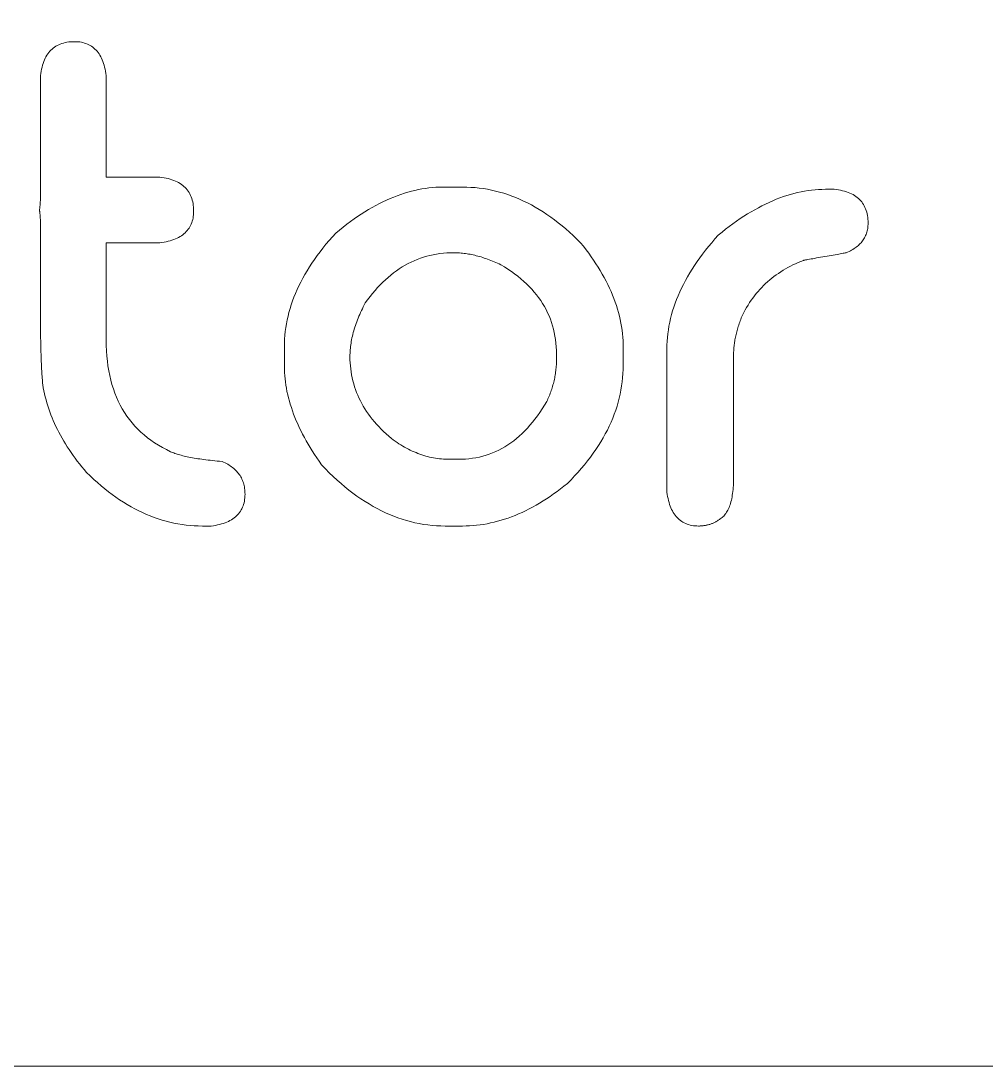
# Model space of a CAD drawing. Header units: metres. Extents: x -2538 to 7610, y -1082 to -498.
# Drawn here: x 6260.56 to 6284.7, y -1081.87 to -1055.73 of the extents above; entities that cross this region are included whole.
import ezdxf

# ---------------------------------------------------------------- set-up
doc = ezdxf.new("R2010")
doc.units = ezdxf.units.M
doc.linetypes.add('AUSGEZOGEN', pattern=[0])
doc.layers.add('Standard', color=7, linetype='AUSGEZOGEN', lineweight=25)

msp = doc.modelspace()

# ---------------------------------------------------------------- linework, layer by layer
at = {"layer": 'Standard', "color": 7, "linetype": 'AUSGEZOGEN', "lineweight": 13}
for points in [[(5769.257, -1081.873), (6331.257, -1081.873), (6331.257, -519.873), (5769.257, -519.873), (5769.257, -1081.873)], [(6261.897, -1056.254), (6261.942, -1056.255), (6261.986, -1056.258), (6262.028, -1056.262), (6262.069, -1056.269), (6262.109, -1056.277), (6262.148, -1056.288), (6262.185, -1056.3), (6262.221, -1056.314), (6262.256, -1056.33), (6262.289, -1056.348), (6262.321, -1056.368), (6262.352, -1056.39), (6262.382, -1056.413), (6262.41, -1056.439), (6262.437, -1056.466), (6262.463, -1056.495), (6262.488, -1056.526), (6262.511, -1056.559), (6262.533, -1056.594), (6262.553, -1056.631), (6262.573, -1056.669), (6262.591, -1056.71), (6262.608, -1056.752), (6262.623, -1056.797), (6262.638, -1056.843), (6262.651, -1056.891), (6262.663, -1056.941), (6262.673, -1056.992), (6262.682, -1057.046), (6262.69, -1057.102), (6262.69, -1057.11), (6262.69, -1057.134), (6262.69, -1057.173), (6262.69, -1057.225), (6262.69, -1057.29), (6262.69, -1057.366), (6262.69, -1057.452), (6262.69, -1057.548), (6262.69, -1057.651), (6262.69, -1057.761), (6262.69, -1057.877), (6262.69, -1057.997), (6262.69, -1058.12), (6262.69, -1058.246), (6262.69, -1058.373), (6262.69, -1058.5), (6262.69, -1058.626), (6262.69, -1058.749), (6262.69, -1058.87), (6262.69, -1058.985), (6262.69, -1059.095), (6262.69, -1059.199), (6262.69, -1059.294), (6262.69, -1059.38), (6262.69, -1059.456), (6262.69, -1059.521), (6262.69, -1059.573), (6262.69, -1059.612), (6262.69, -1059.636), (6262.69, -1059.645), (6262.695, -1059.645), (6262.707, -1059.645), (6262.728, -1059.645), (6262.755, -1059.645), (6262.789, -1059.645), (6262.83, -1059.645), (6262.875, -1059.645), (6262.925, -1059.645), (6262.98, -1059.645), (6263.038, -1059.645), (6263.098, -1059.645), (6263.162, -1059.645), (6263.227, -1059.645), (6263.293, -1059.645), (6263.36, -1059.645), (6263.427, -1059.645), (6263.493, -1059.645), (6263.558, -1059.645), (6263.622, -1059.645), (6263.683, -1059.645), (6263.741, -1059.645), (6263.795, -1059.645), (6263.845, -1059.645), (6263.891, -1059.645), (6263.931, -1059.645), (6263.965, -1059.645), (6263.992, -1059.645), (6264.013, -1059.645), (6264.026, -1059.645), (6264.03, -1059.645), (6264.086, -1059.651), (6264.139, -1059.659), (6264.191, -1059.669), (6264.241, -1059.68), (6264.289, -1059.693), (6264.335, -1059.707), (6264.379, -1059.722), (6264.422, -1059.74), (6264.462, -1059.758), (6264.501, -1059.778), (6264.538, -1059.8), (6264.572, -1059.823), (6264.605, -1059.847), (6264.636, -1059.873), (6264.666, -1059.901), (6264.693, -1059.93), (6264.718, -1059.96), (6264.742, -1059.992), (6264.764, -1060.026), (6264.783, -1060.061), (6264.801, -1060.097), (6264.817, -1060.135), (6264.831, -1060.175), (6264.844, -1060.215), (6264.854, -1060.258), (6264.863, -1060.302), (6264.869, -1060.347), (6264.874, -1060.394), (6264.877, -1060.442), (6264.878, -1060.492), (6264.877, -1060.537), (6264.874, -1060.581), (6264.869, -1060.623), (6264.863, -1060.664), (6264.854, -1060.704), (6264.844, -1060.743), (6264.831, -1060.78), (6264.817, -1060.816), (6264.801, -1060.851), (6264.783, -1060.884), (6264.764, -1060.916), (6264.742, -1060.947), (6264.718, -1060.977), (6264.693, -1061.005), (6264.666, -1061.032), (6264.636, -1061.058), (6264.605, -1061.083), (6264.572, -1061.106), (6264.538, -1061.128), (6264.501, -1061.149), (6264.462, -1061.168), (6264.422, -1061.186), (6264.379, -1061.203), (6264.335, -1061.219), (6264.289, -1061.233), (6264.241, -1061.246), (6264.191, -1061.258), (6264.139, -1061.268), (6264.086, -1061.277), (6264.03, -1061.285), (6264.026, -1061.285), (6264.013, -1061.285), (6263.992, -1061.285), (6263.965, -1061.285), (6263.931, -1061.285), (6263.891, -1061.285), (6263.845, -1061.285), (6263.795, -1061.285), (6263.741, -1061.285), (6263.683, -1061.285), (6263.622, -1061.285), (6263.558, -1061.285), (6263.493, -1061.285), (6263.427, -1061.285), (6263.36, -1061.285), (6263.293, -1061.285), (6263.227, -1061.285), (6263.162, -1061.285), (6263.098, -1061.285), (6263.038, -1061.285), (6262.98, -1061.285), (6262.925, -1061.285), (6262.875, -1061.285), (6262.83, -1061.285), (6262.789, -1061.285), (6262.755, -1061.285), (6262.728, -1061.285), (6262.707, -1061.285), (6262.695, -1061.285), (6262.69, -1061.285), (6262.69, -1061.293), (6262.69, -1061.316), (6262.69, -1061.353), (6262.69, -1061.403), (6262.69, -1061.465), (6262.69, -1061.538), (6262.69, -1061.621), (6262.69, -1061.712), (6262.69, -1061.811), (6262.69, -1061.916), (6262.69, -1062.027), (6262.69, -1062.142), (6262.69, -1062.26), (6262.69, -1062.38), (6262.69, -1062.502), (6262.69, -1062.623), (6262.69, -1062.744), (6262.69, -1062.862), (6262.69, -1062.977), (6262.69, -1063.088), (6262.69, -1063.193), (6262.69, -1063.292), (6262.69, -1063.383), (6262.69, -1063.466), (6262.69, -1063.539), (6262.69, -1063.601), (6262.69, -1063.651), (6262.69, -1063.688), (6262.69, -1063.711), (6262.69, -1063.719), (6262.692, -1063.854), (6262.697, -1063.986), (6262.706, -1064.115), (6262.719, -1064.241), (6262.735, -1064.364), (6262.755, -1064.484), (6262.778, -1064.602), (6262.805, -1064.717), (6262.835, -1064.828), (6262.869, -1064.937), (6262.907, -1065.043), (6262.948, -1065.146), (6262.993, -1065.246), (6263.041, -1065.344), (6263.093, -1065.438), (6263.149, -1065.53), (6263.208, -1065.618), (6263.271, -1065.704), (6263.337, -1065.787), (6263.407, -1065.867), (6263.481, -1065.944), (6263.558, -1066.018), (6263.638, -1066.089), (6263.723, -1066.158), (6263.81, -1066.223), (6263.902, -1066.286), (6263.997, -1066.346), (6264.095, -1066.403), (6264.198, -1066.457), (6264.303, -1066.508), (6264.328, -1066.519), (6264.353, -1066.529), (6264.38, -1066.54), (6264.408, -1066.55), (6264.438, -1066.56), (6264.469, -1066.57), (6264.501, -1066.58), (6264.534, -1066.59), (6264.568, -1066.599), (6264.604, -1066.608), (6264.641, -1066.617), (6264.68, -1066.626), (6264.719, -1066.635), (6264.76, -1066.643), (6264.802, -1066.651), (6264.846, -1066.66), (6264.891, -1066.667), (6264.937, -1066.675), (6264.984, -1066.683), (6265.033, -1066.69), (6265.083, -1066.697), (6265.134, -1066.704), (6265.186, -1066.711), (6265.24, -1066.718), (6265.295, -1066.724), (6265.351, -1066.731), (6265.408, -1066.737), (6265.467, -1066.743), (6265.527, -1066.748), (6265.589, -1066.754), (6265.626, -1066.77), (6265.663, -1066.787), (6265.698, -1066.805), (6265.732, -1066.824), (6265.764, -1066.843), (6265.795, -1066.863), (6265.825, -1066.884), (6265.854, -1066.906), (6265.881, -1066.928), (6265.908, -1066.952), (6265.932, -1066.975), (6265.956, -1067), (6265.978, -1067.026), (6265.999, -1067.052), (6266.019, -1067.079), (6266.038, -1067.106), (6266.055, -1067.135), (6266.071, -1067.164), (6266.086, -1067.194), (6266.099, -1067.225), (6266.111, -1067.256), (6266.122, -1067.289), (6266.132, -1067.322), (6266.14, -1067.356), (6266.147, -1067.39), (6266.153, -1067.425), (6266.157, -1067.462), (6266.16, -1067.498), (6266.162, -1067.536), (6266.163, -1067.574), (6266.162, -1067.619), (6266.159, -1067.663), (6266.154, -1067.705), (6266.148, -1067.746), (6266.139, -1067.786), (6266.129, -1067.825), (6266.117, -1067.862), (6266.103, -1067.898), (6266.086, -1067.933), (6266.069, -1067.966), (6266.049, -1067.998), (6266.027, -1068.029), (6266.004, -1068.059), (6265.978, -1068.087), (6265.951, -1068.114), (6265.922, -1068.14), (6265.891, -1068.165), (6265.858, -1068.188), (6265.823, -1068.21), (6265.786, -1068.231), (6265.747, -1068.25), (6265.707, -1068.268), (6265.665, -1068.285), (6265.62, -1068.301), (6265.574, -1068.315), (6265.526, -1068.328), (6265.476, -1068.34), (6265.424, -1068.35), (6265.371, -1068.359), (6265.315, -1068.367), (6265.314, -1068.367), (6265.312, -1068.367), (6265.309, -1068.367), (6265.305, -1068.367), (6265.299, -1068.367), (6265.292, -1068.367), (6265.285, -1068.367), (6265.277, -1068.367), (6265.268, -1068.367), (6265.258, -1068.367), (6265.249, -1068.367), (6265.238, -1068.367), (6265.228, -1068.367), (6265.217, -1068.367), (6265.206, -1068.367), (6265.195, -1068.367), (6265.184, -1068.367), (6265.173, -1068.367), (6265.163, -1068.367), (6265.153, -1068.367), (6265.144, -1068.367), (6265.135, -1068.367), (6265.127, -1068.367), (6265.119, -1068.367), (6265.113, -1068.367), (6265.107, -1068.367), (6265.103, -1068.367), (6265.099, -1068.367), (6265.097, -1068.367), (6265.096, -1068.367), (6264.994, -1068.366), (6264.891, -1068.361), (6264.789, -1068.354), (6264.688, -1068.343), (6264.587, -1068.33), (6264.486, -1068.314), (6264.386, -1068.294), (6264.286, -1068.272), (6264.187, -1068.247), (6264.088, -1068.218), (6263.989, -1068.187), (6263.891, -1068.153), (6263.793, -1068.116), (6263.696, -1068.075), (6263.599, -1068.032), (6263.503, -1067.986), (6263.407, -1067.937), (6263.311, -1067.885), (6263.216, -1067.83), (6263.122, -1067.772), (6263.027, -1067.711), (6262.933, -1067.647), (6262.84, -1067.58), (6262.747, -1067.51), (6262.654, -1067.437), (6262.562, -1067.361), (6262.471, -1067.282), (6262.379, -1067.2), (6262.288, -1067.115), (6262.198, -1067.027), (6262.138, -1066.957), (6262.08, -1066.886), (6262.023, -1066.815), (6261.968, -1066.744), (6261.915, -1066.672), (6261.863, -1066.601), (6261.813, -1066.529), (6261.765, -1066.457), (6261.718, -1066.385), (6261.672, -1066.313), (6261.629, -1066.241), (6261.587, -1066.169), (6261.546, -1066.096), (6261.507, -1066.023), (6261.47, -1065.951), (6261.434, -1065.878), (6261.4, -1065.805), (6261.368, -1065.731), (6261.337, -1065.658), (6261.308, -1065.584), (6261.28, -1065.51), (6261.254, -1065.437), (6261.23, -1065.363), (6261.207, -1065.288), (6261.186, -1065.214), (6261.166, -1065.139), (6261.148, -1065.065), (6261.132, -1064.99), (6261.117, -1064.915), (6261.104, -1064.84), (6261.101, -1064.797), (6261.097, -1064.754), (6261.094, -1064.71), (6261.091, -1064.666), (6261.087, -1064.622), (6261.084, -1064.577), (6261.082, -1064.533), (6261.079, -1064.488), (6261.076, -1064.442), (6261.074, -1064.396), (6261.071, -1064.35), (6261.069, -1064.304), (6261.067, -1064.257), (6261.065, -1064.21), (6261.063, -1064.163), (6261.061, -1064.116), (6261.06, -1064.068), (6261.058, -1064.02), (6261.057, -1063.971), (6261.056, -1063.922), (6261.054, -1063.873), (6261.053, -1063.824), (6261.052, -1063.774), (6261.052, -1063.724), (6261.051, -1063.674), (6261.051, -1063.623), (6261.05, -1063.572), (6261.05, -1063.521), (6261.05, -1063.47), (6261.05, -1063.418), (6261.05, -1063.41), (6261.05, -1063.387), (6261.05, -1063.351), (6261.05, -1063.301), (6261.05, -1063.24), (6261.05, -1063.168), (6261.05, -1063.086), (6261.05, -1062.996), (6261.05, -1062.898), (6261.05, -1062.794), (6261.05, -1062.685), (6261.05, -1062.571), (6261.05, -1062.454), (6261.05, -1062.335), (6261.05, -1062.215), (6261.05, -1062.095), (6261.05, -1061.976), (6261.05, -1061.859), (6261.05, -1061.745), (6261.05, -1061.636), (6261.05, -1061.532), (6261.05, -1061.434), (6261.05, -1061.344), (6261.05, -1061.262), (6261.05, -1061.19), (6261.05, -1061.129), (6261.05, -1061.079), (6261.05, -1061.042), (6261.05, -1061.02), (6261.05, -1061.012), (6261.05, -1060.988), (6261.049, -1060.965), (6261.049, -1060.942), (6261.049, -1060.92), (6261.049, -1060.898), (6261.048, -1060.876), (6261.048, -1060.855), (6261.048, -1060.834), (6261.047, -1060.813), (6261.046, -1060.793), (6261.046, -1060.773), (6261.045, -1060.754), (6261.044, -1060.735), (6261.044, -1060.716), (6261.043, -1060.697), (6261.042, -1060.679), (6261.041, -1060.662), (6261.04, -1060.644), (6261.038, -1060.627), (6261.037, -1060.611), (6261.036, -1060.594), (6261.035, -1060.579), (6261.033, -1060.563), (6261.032, -1060.548), (6261.03, -1060.533), (6261.029, -1060.519), (6261.027, -1060.505), (6261.026, -1060.491), (6261.024, -1060.478), (6261.022, -1060.465), (6261.024, -1060.452), (6261.026, -1060.439), (6261.027, -1060.425), (6261.029, -1060.411), (6261.03, -1060.397), (6261.032, -1060.382), (6261.033, -1060.367), (6261.035, -1060.351), (6261.036, -1060.335), (6261.037, -1060.319), (6261.038, -1060.302), (6261.04, -1060.286), (6261.041, -1060.268), (6261.042, -1060.251), (6261.043, -1060.232), (6261.044, -1060.214), (6261.044, -1060.195), (6261.045, -1060.176), (6261.046, -1060.157), (6261.046, -1060.137), (6261.047, -1060.116), (6261.048, -1060.096), (6261.048, -1060.075), (6261.048, -1060.054), (6261.049, -1060.032), (6261.049, -1060.01), (6261.049, -1059.987), (6261.049, -1059.965), (6261.05, -1059.942), (6261.05, -1059.918), (6261.05, -1059.909), (6261.05, -1059.882), (6261.05, -1059.839), (6261.05, -1059.781), (6261.05, -1059.709), (6261.05, -1059.625), (6261.05, -1059.53), (6261.05, -1059.424), (6261.05, -1059.31), (6261.05, -1059.188), (6261.05, -1059.06), (6261.05, -1058.927), (6261.05, -1058.79), (6261.05, -1058.65), (6261.05, -1058.51), (6261.05, -1058.369), (6261.05, -1058.23), (6261.05, -1058.093), (6261.05, -1057.96), (6261.05, -1057.832), (6261.05, -1057.71), (6261.05, -1057.596), (6261.05, -1057.49), (6261.05, -1057.395), (6261.05, -1057.31), (6261.05, -1057.238), (6261.05, -1057.18), (6261.05, -1057.137), (6261.05, -1057.111), (6261.05, -1057.102), (6261.056, -1057.046), (6261.064, -1056.992), (6261.074, -1056.941), (6261.085, -1056.891), (6261.098, -1056.843), (6261.112, -1056.797), (6261.127, -1056.752), (6261.145, -1056.71), (6261.163, -1056.669), (6261.183, -1056.631), (6261.205, -1056.594), (6261.228, -1056.559), (6261.252, -1056.526), (6261.278, -1056.495), (6261.306, -1056.466), (6261.335, -1056.439), (6261.365, -1056.413), (6261.397, -1056.39), (6261.431, -1056.368), (6261.466, -1056.348), (6261.502, -1056.33), (6261.54, -1056.314), (6261.58, -1056.3), (6261.62, -1056.288), (6261.663, -1056.277), (6261.707, -1056.269), (6261.752, -1056.262), (6261.799, -1056.258), (6261.847, -1056.255), (6261.897, -1056.254)], [(6271.112, -1059.891), (6271.114, -1059.891), (6271.118, -1059.891), (6271.126, -1059.891), (6271.136, -1059.891), (6271.148, -1059.891), (6271.163, -1059.891), (6271.18, -1059.891), (6271.198, -1059.891), (6271.218, -1059.891), (6271.24, -1059.891), (6271.262, -1059.891), (6271.285, -1059.891), (6271.309, -1059.891), (6271.334, -1059.891), (6271.358, -1059.891), (6271.383, -1059.891), (6271.407, -1059.891), (6271.431, -1059.891), (6271.454, -1059.891), (6271.477, -1059.891), (6271.498, -1059.891), (6271.518, -1059.891), (6271.536, -1059.891), (6271.553, -1059.891), (6271.568, -1059.891), (6271.58, -1059.891), (6271.59, -1059.891), (6271.598, -1059.891), (6271.603, -1059.891), (6271.604, -1059.891), (6271.709, -1059.892), (6271.814, -1059.897), (6271.918, -1059.905), (6272.022, -1059.915), (6272.125, -1059.929), (6272.228, -1059.946), (6272.33, -1059.967), (6272.432, -1059.99), (6272.533, -1060.016), (6272.634, -1060.046), (6272.735, -1060.078), (6272.835, -1060.114), (6272.934, -1060.153), (6273.033, -1060.194), (6273.132, -1060.239), (6273.23, -1060.287), (6273.328, -1060.338), (6273.425, -1060.393), (6273.522, -1060.45), (6273.619, -1060.51), (6273.714, -1060.574), (6273.81, -1060.641), (6273.905, -1060.71), (6274, -1060.783), (6274.094, -1060.859), (6274.187, -1060.938), (6274.28, -1061.02), (6274.373, -1061.105), (6274.466, -1061.194), (6274.557, -1061.285), (6274.627, -1061.372), (6274.695, -1061.458), (6274.76, -1061.545), (6274.823, -1061.632), (6274.883, -1061.719), (6274.941, -1061.806), (6274.997, -1061.893), (6275.05, -1061.98), (6275.101, -1062.067), (6275.15, -1062.154), (6275.196, -1062.241), (6275.24, -1062.329), (6275.281, -1062.416), (6275.32, -1062.503), (6275.357, -1062.591), (6275.392, -1062.678), (6275.424, -1062.766), (6275.453, -1062.854), (6275.48, -1062.941), (6275.505, -1063.029), (6275.528, -1063.117), (6275.548, -1063.205), (6275.566, -1063.293), (6275.581, -1063.381), (6275.594, -1063.469), (6275.605, -1063.557), (6275.613, -1063.645), (6275.619, -1063.733), (6275.623, -1063.822), (6275.624, -1063.91), (6275.624, -1063.912), (6275.624, -1063.916), (6275.624, -1063.922), (6275.624, -1063.931), (6275.624, -1063.943), (6275.624, -1063.956), (6275.624, -1063.971), (6275.624, -1063.987), (6275.624, -1064.005), (6275.624, -1064.024), (6275.624, -1064.044), (6275.624, -1064.064), (6275.624, -1064.085), (6275.624, -1064.107), (6275.624, -1064.129), (6275.624, -1064.151), (6275.624, -1064.172), (6275.624, -1064.194), (6275.624, -1064.214), (6275.624, -1064.234), (6275.624, -1064.253), (6275.624, -1064.271), (6275.624, -1064.287), (6275.624, -1064.302), (6275.624, -1064.315), (6275.624, -1064.326), (6275.624, -1064.335), (6275.624, -1064.342), (6275.624, -1064.346), (6275.624, -1064.348), (6275.622, -1064.452), (6275.618, -1064.556), (6275.61, -1064.659), (6275.599, -1064.762), (6275.585, -1064.864), (6275.568, -1064.967), (6275.548, -1065.068), (6275.525, -1065.17), (6275.498, -1065.271), (6275.469, -1065.371), (6275.436, -1065.472), (6275.401, -1065.571), (6275.362, -1065.671), (6275.32, -1065.77), (6275.275, -1065.869), (6275.227, -1065.967), (6275.176, -1066.065), (6275.122, -1066.162), (6275.064, -1066.259), (6275.004, -1066.356), (6274.94, -1066.452), (6274.874, -1066.548), (6274.804, -1066.643), (6274.731, -1066.739), (6274.655, -1066.833), (6274.576, -1066.928), (6274.494, -1067.021), (6274.409, -1067.115), (6274.321, -1067.208), (6274.229, -1067.301), (6274.142, -1067.371), (6274.055, -1067.438), (6273.968, -1067.503), (6273.881, -1067.566), (6273.794, -1067.627), (6273.706, -1067.685), (6273.619, -1067.74), (6273.532, -1067.794), (6273.444, -1067.845), (6273.357, -1067.893), (6273.27, -1067.939), (6273.182, -1067.983), (6273.095, -1068.025), (6273.008, -1068.064), (6272.92, -1068.101), (6272.833, -1068.135), (6272.745, -1068.167), (6272.657, -1068.197), (6272.57, -1068.224), (6272.482, -1068.249), (6272.394, -1068.271), (6272.307, -1068.291), (6272.219, -1068.309), (6272.131, -1068.325), (6272.044, -1068.338), (6271.956, -1068.348), (6271.868, -1068.357), (6271.78, -1068.362), (6271.692, -1068.366), (6271.604, -1068.367), (6271.603, -1068.367), (6271.599, -1068.367), (6271.592, -1068.367), (6271.583, -1068.367), (6271.572, -1068.367), (6271.559, -1068.367), (6271.544, -1068.367), (6271.527, -1068.367), (6271.51, -1068.367), (6271.491, -1068.367), (6271.471, -1068.367), (6271.45, -1068.367), (6271.429, -1068.367), (6271.407, -1068.367), (6271.385, -1068.367), (6271.364, -1068.367), (6271.342, -1068.367), (6271.321, -1068.367), (6271.3, -1068.367), (6271.28, -1068.367), (6271.261, -1068.367), (6271.243, -1068.367), (6271.227, -1068.367), (6271.212, -1068.367), (6271.199, -1068.367), (6271.188, -1068.367), (6271.179, -1068.367), (6271.172, -1068.367), (6271.168, -1068.367), (6271.167, -1068.367), (6271.058, -1068.366), (6270.949, -1068.36), (6270.841, -1068.352), (6270.733, -1068.34), (6270.625, -1068.325), (6270.518, -1068.306), (6270.412, -1068.284), (6270.305, -1068.258), (6270.2, -1068.229), (6270.094, -1068.197), (6269.989, -1068.161), (6269.885, -1068.122), (6269.781, -1068.08), (6269.677, -1068.034), (6269.574, -1067.984), (6269.471, -1067.932), (6269.369, -1067.876), (6269.267, -1067.816), (6269.165, -1067.753), (6269.064, -1067.687), (6268.964, -1067.617), (6268.863, -1067.544), (6268.764, -1067.467), (6268.664, -1067.387), (6268.565, -1067.304), (6268.467, -1067.217), (6268.369, -1067.127), (6268.271, -1067.033), (6268.174, -1066.936), (6268.077, -1066.836), (6268.016, -1066.749), (6267.957, -1066.663), (6267.9, -1066.576), (6267.846, -1066.49), (6267.793, -1066.405), (6267.742, -1066.32), (6267.694, -1066.235), (6267.647, -1066.15), (6267.603, -1066.066), (6267.56, -1065.982), (6267.52, -1065.899), (6267.482, -1065.815), (6267.446, -1065.733), (6267.412, -1065.65), (6267.38, -1065.568), (6267.35, -1065.486), (6267.322, -1065.404), (6267.296, -1065.323), (6267.272, -1065.242), (6267.251, -1065.162), (6267.231, -1065.082), (6267.213, -1065.002), (6267.198, -1064.922), (6267.184, -1064.843), (6267.173, -1064.764), (6267.164, -1064.686), (6267.156, -1064.608), (6267.151, -1064.53), (6267.148, -1064.452), (6267.147, -1064.375), (6267.147, -1064.373), (6267.147, -1064.369), (6267.147, -1064.361), (6267.147, -1064.351), (6267.147, -1064.339), (6267.147, -1064.324), (6267.147, -1064.307), (6267.147, -1064.289), (6267.147, -1064.269), (6267.147, -1064.247), (6267.147, -1064.225), (6267.147, -1064.202), (6267.147, -1064.178), (6267.147, -1064.154), (6267.147, -1064.129), (6267.147, -1064.104), (6267.147, -1064.08), (6267.147, -1064.056), (6267.147, -1064.033), (6267.147, -1064.01), (6267.147, -1063.989), (6267.147, -1063.969), (6267.147, -1063.951), (6267.147, -1063.934), (6267.147, -1063.919), (6267.147, -1063.907), (6267.147, -1063.897), (6267.147, -1063.889), (6267.147, -1063.884), (6267.147, -1063.883), (6267.149, -1063.787), (6267.153, -1063.692), (6267.16, -1063.596), (6267.17, -1063.501), (6267.183, -1063.405), (6267.199, -1063.31), (6267.217, -1063.214), (6267.239, -1063.119), (6267.263, -1063.024), (6267.29, -1062.929), (6267.32, -1062.834), (6267.353, -1062.739), (6267.388, -1062.644), (6267.427, -1062.549), (6267.468, -1062.454), (6267.513, -1062.359), (6267.56, -1062.265), (6267.61, -1062.17), (6267.663, -1062.076), (6267.718, -1061.981), (6267.777, -1061.887), (6267.838, -1061.792), (6267.903, -1061.698), (6267.97, -1061.604), (6268.04, -1061.509), (6268.112, -1061.415), (6268.188, -1061.321), (6268.267, -1061.227), (6268.348, -1061.133), (6268.432, -1061.039), (6268.524, -1060.964), (6268.616, -1060.891), (6268.708, -1060.821), (6268.799, -1060.753), (6268.89, -1060.688), (6268.981, -1060.626), (6269.072, -1060.566), (6269.163, -1060.508), (6269.253, -1060.453), (6269.344, -1060.401), (6269.434, -1060.351), (6269.524, -1060.304), (6269.614, -1060.259), (6269.703, -1060.217), (6269.793, -1060.178), (6269.882, -1060.141), (6269.971, -1060.106), (6270.06, -1060.074), (6270.149, -1060.045), (6270.237, -1060.018), (6270.325, -1059.994), (6270.414, -1059.972), (6270.501, -1059.953), (6270.589, -1059.937), (6270.677, -1059.923), (6270.764, -1059.911), (6270.851, -1059.902), (6270.939, -1059.896), (6271.025, -1059.892), (6271.112, -1059.891)], [(6280.682, -1059.945), (6280.683, -1059.945), (6280.685, -1059.945), (6280.688, -1059.945), (6280.693, -1059.945), (6280.699, -1059.945), (6280.705, -1059.945), (6280.713, -1059.945), (6280.721, -1059.945), (6280.73, -1059.945), (6280.739, -1059.945), (6280.749, -1059.945), (6280.759, -1059.945), (6280.77, -1059.945), (6280.781, -1059.945), (6280.792, -1059.945), (6280.803, -1059.945), (6280.813, -1059.945), (6280.824, -1059.945), (6280.834, -1059.945), (6280.844, -1059.945), (6280.854, -1059.945), (6280.863, -1059.945), (6280.871, -1059.945), (6280.878, -1059.945), (6280.885, -1059.945), (6280.89, -1059.945), (6280.895, -1059.945), (6280.898, -1059.945), (6280.9, -1059.945), (6280.901, -1059.945), (6280.957, -1059.952), (6281.01, -1059.96), (6281.062, -1059.97), (6281.112, -1059.981), (6281.16, -1059.994), (6281.206, -1060.008), (6281.25, -1060.023), (6281.293, -1060.04), (6281.333, -1060.059), (6281.372, -1060.079), (6281.409, -1060.101), (6281.444, -1060.124), (6281.476, -1060.148), (6281.508, -1060.174), (6281.537, -1060.202), (6281.564, -1060.231), (6281.59, -1060.261), (6281.613, -1060.293), (6281.635, -1060.327), (6281.655, -1060.362), (6281.672, -1060.398), (6281.688, -1060.436), (6281.703, -1060.475), (6281.715, -1060.516), (6281.725, -1060.559), (6281.734, -1060.603), (6281.74, -1060.648), (6281.745, -1060.695), (6281.748, -1060.743), (6281.749, -1060.793), (6281.748, -1060.827), (6281.746, -1060.86), (6281.743, -1060.893), (6281.739, -1060.925), (6281.734, -1060.956), (6281.727, -1060.987), (6281.719, -1061.017), (6281.71, -1061.046), (6281.7, -1061.075), (6281.688, -1061.103), (6281.675, -1061.13), (6281.661, -1061.157), (6281.646, -1061.183), (6281.63, -1061.209), (6281.612, -1061.234), (6281.593, -1061.258), (6281.573, -1061.282), (6281.552, -1061.305), (6281.529, -1061.327), (6281.506, -1061.349), (6281.481, -1061.37), (6281.455, -1061.391), (6281.427, -1061.41), (6281.399, -1061.43), (6281.369, -1061.448), (6281.338, -1061.466), (6281.306, -1061.483), (6281.272, -1061.5), (6281.238, -1061.516), (6281.202, -1061.531), (6281.198, -1061.532), (6281.188, -1061.534), (6281.172, -1061.537), (6281.15, -1061.541), (6281.123, -1061.545), (6281.091, -1061.551), (6281.055, -1061.558), (6281.015, -1061.565), (6280.972, -1061.573), (6280.925, -1061.581), (6280.877, -1061.59), (6280.827, -1061.599), (6280.775, -1061.608), (6280.722, -1061.617), (6280.669, -1061.627), (6280.615, -1061.637), (6280.563, -1061.646), (6280.511, -1061.655), (6280.46, -1061.664), (6280.412, -1061.673), (6280.366, -1061.681), (6280.323, -1061.689), (6280.283, -1061.696), (6280.246, -1061.703), (6280.214, -1061.709), (6280.187, -1061.713), (6280.165, -1061.717), (6280.149, -1061.72), (6280.139, -1061.722), (6280.135, -1061.723), (6280.067, -1061.749), (6280, -1061.777), (6279.934, -1061.806), (6279.87, -1061.837), (6279.806, -1061.869), (6279.744, -1061.902), (6279.683, -1061.937), (6279.623, -1061.972), (6279.564, -1062.009), (6279.507, -1062.048), (6279.45, -1062.087), (6279.395, -1062.128), (6279.341, -1062.171), (6279.288, -1062.214), (6279.237, -1062.259), (6279.186, -1062.305), (6279.137, -1062.353), (6279.089, -1062.402), (6279.042, -1062.452), (6278.996, -1062.503), (6278.952, -1062.556), (6278.908, -1062.61), (6278.866, -1062.666), (6278.825, -1062.722), (6278.785, -1062.78), (6278.747, -1062.84), (6278.709, -1062.9), (6278.673, -1062.962), (6278.638, -1063.025), (6278.604, -1063.09), (6278.59, -1063.127), (6278.576, -1063.163), (6278.563, -1063.199), (6278.55, -1063.235), (6278.537, -1063.271), (6278.525, -1063.306), (6278.514, -1063.342), (6278.503, -1063.376), (6278.493, -1063.411), (6278.483, -1063.445), (6278.473, -1063.479), (6278.464, -1063.513), (6278.456, -1063.547), (6278.448, -1063.58), (6278.44, -1063.613), (6278.433, -1063.646), (6278.427, -1063.678), (6278.42, -1063.71), (6278.415, -1063.742), (6278.41, -1063.773), (6278.405, -1063.805), (6278.401, -1063.836), (6278.397, -1063.867), (6278.394, -1063.897), (6278.392, -1063.927), (6278.389, -1063.957), (6278.388, -1063.987), (6278.386, -1064.016), (6278.386, -1064.045), (6278.385, -1064.074), (6278.385, -1064.084), (6278.385, -1064.113), (6278.385, -1064.16), (6278.385, -1064.223), (6278.385, -1064.301), (6278.385, -1064.393), (6278.385, -1064.497), (6278.385, -1064.611), (6278.385, -1064.736), (6278.385, -1064.868), (6278.385, -1065.008), (6278.385, -1065.152), (6278.385, -1065.301), (6278.385, -1065.453), (6278.385, -1065.606), (6278.385, -1065.758), (6278.385, -1065.91), (6278.385, -1066.059), (6278.385, -1066.203), (6278.385, -1066.343), (6278.385, -1066.475), (6278.385, -1066.6), (6278.385, -1066.714), (6278.385, -1066.818), (6278.385, -1066.91), (6278.385, -1066.988), (6278.385, -1067.051), (6278.385, -1067.098), (6278.385, -1067.127), (6278.385, -1067.137), (6278.385, -1067.194), (6278.384, -1067.249), (6278.382, -1067.304), (6278.379, -1067.356), (6278.376, -1067.407), (6278.371, -1067.457), (6278.366, -1067.505), (6278.36, -1067.552), (6278.353, -1067.597), (6278.346, -1067.641), (6278.338, -1067.683), (6278.329, -1067.724), (6278.319, -1067.763), (6278.308, -1067.801), (6278.297, -1067.837), (6278.284, -1067.872), (6278.271, -1067.905), (6278.257, -1067.937), (6278.243, -1067.968), (6278.227, -1067.996), (6278.211, -1068.024), (6278.194, -1068.05), (6278.176, -1068.074), (6278.158, -1068.097), (6278.139, -1068.118), (6278.118, -1068.138), (6278.098, -1068.157), (6278.076, -1068.174), (6278.053, -1068.189), (6278.03, -1068.203), (6278.015, -1068.214), (6278, -1068.224), (6277.984, -1068.234), (6277.969, -1068.244), (6277.953, -1068.253), (6277.937, -1068.262), (6277.921, -1068.271), (6277.905, -1068.279), (6277.888, -1068.287), (6277.872, -1068.294), (6277.855, -1068.301), (6277.839, -1068.308), (6277.822, -1068.315), (6277.805, -1068.321), (6277.787, -1068.326), (6277.77, -1068.331), (6277.752, -1068.336), (6277.735, -1068.341), (6277.717, -1068.345), (6277.699, -1068.349), (6277.681, -1068.352), (6277.662, -1068.356), (6277.644, -1068.358), (6277.625, -1068.361), (6277.607, -1068.363), (6277.588, -1068.364), (6277.569, -1068.366), (6277.549, -1068.366), (6277.53, -1068.367), (6277.51, -1068.367), (6277.466, -1068.366), (6277.422, -1068.363), (6277.38, -1068.359), (6277.338, -1068.352), (6277.299, -1068.344), (6277.26, -1068.333), (6277.223, -1068.321), (6277.187, -1068.307), (6277.152, -1068.291), (6277.119, -1068.273), (6277.086, -1068.253), (6277.055, -1068.232), (6277.026, -1068.208), (6276.998, -1068.183), (6276.97, -1068.155), (6276.945, -1068.126), (6276.92, -1068.095), (6276.897, -1068.062), (6276.875, -1068.027), (6276.854, -1067.99), (6276.835, -1067.952), (6276.817, -1067.911), (6276.8, -1067.869), (6276.784, -1067.825), (6276.77, -1067.779), (6276.757, -1067.73), (6276.745, -1067.681), (6276.735, -1067.629), (6276.725, -1067.575), (6276.718, -1067.52), (6276.718, -1067.508), (6276.718, -1067.474), (6276.718, -1067.419), (6276.718, -1067.346), (6276.718, -1067.254), (6276.718, -1067.147), (6276.718, -1067.026), (6276.718, -1066.891), (6276.718, -1066.746), (6276.718, -1066.591), (6276.718, -1066.428), (6276.718, -1066.259), (6276.718, -1066.085), (6276.718, -1065.907), (6276.718, -1065.729), (6276.718, -1065.55), (6276.718, -1065.372), (6276.718, -1065.198), (6276.718, -1065.029), (6276.718, -1064.866), (6276.718, -1064.711), (6276.718, -1064.566), (6276.718, -1064.432), (6276.718, -1064.31), (6276.718, -1064.203), (6276.718, -1064.112), (6276.718, -1064.038), (6276.718, -1063.983), (6276.718, -1063.949), (6276.718, -1063.938), (6276.719, -1063.842), (6276.723, -1063.747), (6276.73, -1063.652), (6276.74, -1063.557), (6276.753, -1063.462), (6276.769, -1063.367), (6276.787, -1063.271), (6276.809, -1063.176), (6276.833, -1063.081), (6276.86, -1062.987), (6276.89, -1062.892), (6276.923, -1062.797), (6276.959, -1062.702), (6276.997, -1062.607), (6277.039, -1062.512), (6277.083, -1062.417), (6277.13, -1062.323), (6277.18, -1062.228), (6277.233, -1062.133), (6277.289, -1062.039), (6277.347, -1061.944), (6277.409, -1061.849), (6277.473, -1061.755), (6277.54, -1061.66), (6277.61, -1061.566), (6277.683, -1061.471), (6277.758, -1061.377), (6277.837, -1061.283), (6277.918, -1061.188), (6278.003, -1061.094), (6278.095, -1061.018), (6278.186, -1060.946), (6278.278, -1060.876), (6278.369, -1060.808), (6278.461, -1060.743), (6278.552, -1060.68), (6278.643, -1060.62), (6278.733, -1060.563), (6278.824, -1060.508), (6278.914, -1060.456), (6279.004, -1060.406), (6279.094, -1060.359), (6279.184, -1060.314), (6279.274, -1060.272), (6279.363, -1060.232), (6279.452, -1060.195), (6279.541, -1060.161), (6279.63, -1060.129), (6279.719, -1060.1), (6279.807, -1060.073), (6279.896, -1060.049), (6279.984, -1060.027), (6280.072, -1060.008), (6280.16, -1059.991), (6280.247, -1059.977), (6280.335, -1059.966), (6280.422, -1059.957), (6280.509, -1059.95), (6280.596, -1059.947), (6280.682, -1059.945)], [(6268.788, -1064.129), (6268.789, -1064.207), (6268.792, -1064.285), (6268.798, -1064.362), (6268.806, -1064.439), (6268.817, -1064.514), (6268.829, -1064.589), (6268.844, -1064.664), (6268.862, -1064.737), (6268.881, -1064.81), (6268.903, -1064.883), (6268.927, -1064.954), (6268.954, -1065.025), (6268.983, -1065.095), (6269.014, -1065.164), (6269.048, -1065.233), (6269.083, -1065.301), (6269.121, -1065.368), (6269.162, -1065.435), (6269.205, -1065.501), (6269.25, -1065.566), (6269.297, -1065.631), (6269.347, -1065.694), (6269.398, -1065.758), (6269.453, -1065.82), (6269.509, -1065.882), (6269.568, -1065.943), (6269.629, -1066.003), (6269.693, -1066.063), (6269.759, -1066.122), (6269.827, -1066.18), (6269.873, -1066.214), (6269.92, -1066.247), (6269.967, -1066.278), (6270.014, -1066.309), (6270.061, -1066.338), (6270.108, -1066.367), (6270.155, -1066.394), (6270.203, -1066.42), (6270.25, -1066.445), (6270.298, -1066.468), (6270.346, -1066.491), (6270.393, -1066.512), (6270.441, -1066.532), (6270.49, -1066.551), (6270.538, -1066.569), (6270.586, -1066.586), (6270.635, -1066.602), (6270.683, -1066.616), (6270.732, -1066.629), (6270.781, -1066.641), (6270.83, -1066.652), (6270.879, -1066.662), (6270.928, -1066.671), (6270.977, -1066.678), (6271.027, -1066.685), (6271.077, -1066.69), (6271.126, -1066.694), (6271.176, -1066.697), (6271.226, -1066.699), (6271.276, -1066.699), (6271.277, -1066.699), (6271.279, -1066.699), (6271.282, -1066.699), (6271.287, -1066.699), (6271.292, -1066.699), (6271.299, -1066.699), (6271.306, -1066.699), (6271.314, -1066.699), (6271.323, -1066.699), (6271.333, -1066.699), (6271.343, -1066.699), (6271.353, -1066.699), (6271.364, -1066.699), (6271.375, -1066.699), (6271.385, -1066.699), (6271.396, -1066.699), (6271.407, -1066.699), (6271.418, -1066.699), (6271.428, -1066.699), (6271.438, -1066.699), (6271.448, -1066.699), (6271.456, -1066.699), (6271.465, -1066.699), (6271.472, -1066.699), (6271.479, -1066.699), (6271.484, -1066.699), (6271.489, -1066.699), (6271.492, -1066.699), (6271.494, -1066.699), (6271.495, -1066.699), (6271.586, -1066.698), (6271.677, -1066.693), (6271.766, -1066.685), (6271.853, -1066.673), (6271.94, -1066.659), (6272.025, -1066.641), (6272.109, -1066.62), (6272.192, -1066.596), (6272.274, -1066.569), (6272.355, -1066.538), (6272.434, -1066.504), (6272.512, -1066.467), (6272.589, -1066.427), (6272.664, -1066.384), (6272.739, -1066.337), (6272.812, -1066.287), (6272.884, -1066.234), (6272.955, -1066.178), (6273.024, -1066.118), (6273.093, -1066.055), (6273.16, -1065.989), (6273.226, -1065.92), (6273.291, -1065.847), (6273.354, -1065.772), (6273.416, -1065.693), (6273.478, -1065.611), (6273.537, -1065.525), (6273.596, -1065.437), (6273.653, -1065.345), (6273.71, -1065.25), (6273.726, -1065.217), (6273.741, -1065.183), (6273.756, -1065.15), (6273.771, -1065.116), (6273.785, -1065.082), (6273.798, -1065.048), (6273.811, -1065.014), (6273.823, -1064.979), (6273.835, -1064.945), (6273.846, -1064.91), (6273.857, -1064.875), (6273.867, -1064.84), (6273.877, -1064.805), (6273.886, -1064.77), (6273.894, -1064.734), (6273.902, -1064.698), (6273.91, -1064.663), (6273.916, -1064.627), (6273.923, -1064.591), (6273.928, -1064.554), (6273.934, -1064.518), (6273.938, -1064.481), (6273.942, -1064.445), (6273.946, -1064.408), (6273.949, -1064.371), (6273.951, -1064.334), (6273.953, -1064.296), (6273.955, -1064.259), (6273.956, -1064.221), (6273.956, -1064.184), (6273.956, -1064.183), (6273.956, -1064.182), (6273.956, -1064.181), (6273.956, -1064.178), (6273.956, -1064.176), (6273.956, -1064.172), (6273.956, -1064.169), (6273.956, -1064.164), (6273.956, -1064.16), (6273.956, -1064.155), (6273.956, -1064.15), (6273.956, -1064.145), (6273.956, -1064.14), (6273.956, -1064.134), (6273.956, -1064.129), (6273.956, -1064.123), (6273.956, -1064.118), (6273.956, -1064.113), (6273.956, -1064.108), (6273.956, -1064.103), (6273.956, -1064.098), (6273.956, -1064.093), (6273.956, -1064.089), (6273.956, -1064.086), (6273.956, -1064.082), (6273.956, -1064.08), (6273.956, -1064.077), (6273.956, -1064.076), (6273.956, -1064.075), (6273.956, -1064.074), (6273.954, -1063.98), (6273.95, -1063.887), (6273.942, -1063.796), (6273.931, -1063.706), (6273.917, -1063.617), (6273.9, -1063.53), (6273.88, -1063.444), (6273.857, -1063.359), (6273.83, -1063.275), (6273.801, -1063.193), (6273.768, -1063.112), (6273.733, -1063.033), (6273.694, -1062.955), (6273.652, -1062.878), (6273.607, -1062.803), (6273.559, -1062.729), (6273.508, -1062.656), (6273.454, -1062.585), (6273.396, -1062.515), (6273.336, -1062.446), (6273.272, -1062.378), (6273.206, -1062.312), (6273.136, -1062.248), (6273.063, -1062.184), (6272.987, -1062.122), (6272.908, -1062.062), (6272.826, -1062.002), (6272.741, -1061.944), (6272.653, -1061.887), (6272.561, -1061.832), (6272.519, -1061.812), (6272.477, -1061.793), (6272.435, -1061.775), (6272.393, -1061.757), (6272.352, -1061.74), (6272.311, -1061.724), (6272.27, -1061.708), (6272.229, -1061.693), (6272.188, -1061.679), (6272.148, -1061.665), (6272.108, -1061.652), (6272.068, -1061.639), (6272.028, -1061.628), (6271.989, -1061.617), (6271.949, -1061.606), (6271.91, -1061.597), (6271.871, -1061.588), (6271.833, -1061.579), (6271.794, -1061.572), (6271.756, -1061.565), (6271.718, -1061.558), (6271.68, -1061.553), (6271.643, -1061.548), (6271.605, -1061.543), (6271.568, -1061.54), (6271.531, -1061.537), (6271.494, -1061.534), (6271.458, -1061.533), (6271.422, -1061.532), (6271.385, -1061.531), (6271.298, -1061.533), (6271.211, -1061.537), (6271.125, -1061.544), (6271.04, -1061.554), (6270.956, -1061.566), (6270.872, -1061.582), (6270.79, -1061.6), (6270.709, -1061.621), (6270.629, -1061.645), (6270.55, -1061.671), (6270.472, -1061.7), (6270.394, -1061.733), (6270.318, -1061.768), (6270.243, -1061.805), (6270.169, -1061.846), (6270.095, -1061.889), (6270.023, -1061.935), (6269.951, -1061.984), (6269.881, -1062.036), (6269.812, -1062.09), (6269.743, -1062.148), (6269.676, -1062.208), (6269.609, -1062.271), (6269.544, -1062.336), (6269.479, -1062.405), (6269.415, -1062.476), (6269.353, -1062.55), (6269.291, -1062.627), (6269.23, -1062.707), (6269.171, -1062.789), (6269.146, -1062.837), (6269.121, -1062.885), (6269.098, -1062.933), (6269.075, -1062.98), (6269.054, -1063.028), (6269.033, -1063.075), (6269.013, -1063.121), (6268.994, -1063.168), (6268.975, -1063.214), (6268.958, -1063.26), (6268.941, -1063.306), (6268.926, -1063.351), (6268.911, -1063.396), (6268.897, -1063.442), (6268.883, -1063.486), (6268.871, -1063.531), (6268.86, -1063.575), (6268.849, -1063.619), (6268.839, -1063.663), (6268.83, -1063.707), (6268.822, -1063.75), (6268.815, -1063.793), (6268.809, -1063.836), (6268.803, -1063.878), (6268.798, -1063.921), (6268.795, -1063.963), (6268.792, -1064.005), (6268.79, -1064.046), (6268.788, -1064.088), (6268.788, -1064.129)]]:
    msp.add_lwpolyline(points, close=True, dxfattribs=at)

doc.saveas('drawing.dxf')
